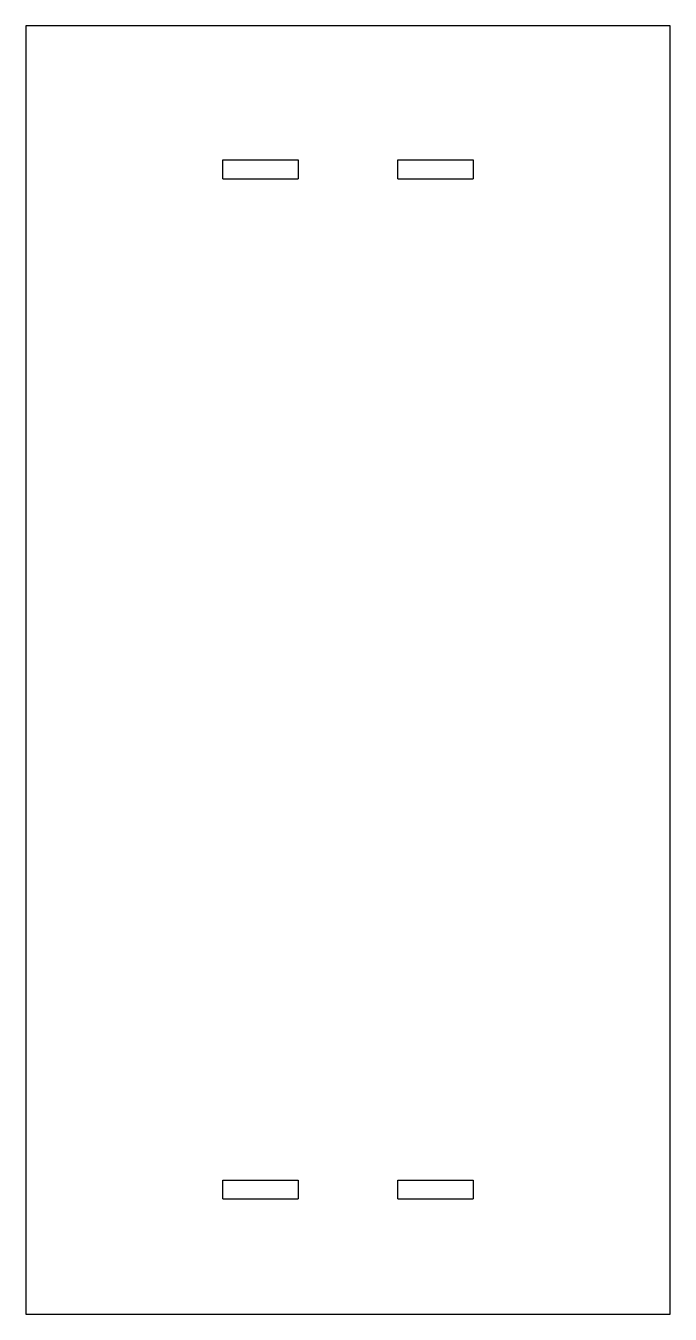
# Model space of a CAD drawing. Extents: x -300 to 300, y -600 to 600.
import ezdxf

# ---------------------------------------------------------------- set-up
doc = ezdxf.new("R2010")
doc.units = 0
doc.layers.get('0').update_dxf_attribs({"linetype": 'continuous'})

# ---------------------------------------------------------------- blocks, each defined once
blk = doc.blocks.new('CUT001_CS')
at = {"color": 0}
for p, q in [((300, 600), (-300, 600)), ((-300, 600), (-300, -600)), ((300, -600), (300, 600)), ((-116.4, 457.4), (-116.4, 475)), ((-116.4, 475), (-46.4, 475)), ((-46.4, 475), (-46.4, 457.4)), ((46.4, 457.4), (46.4, 475)), ((46.4, 475), (116.4, 475)), ((116.4, 475), (116.4, 457.4)), ((-116.4, 457.4), (-46.4, 457.4)), ((46.4, 457.4), (116.4, 457.4)), ((-116.4, -492.6), (-116.4, -475)), ((-116.4, -475), (-46.4, -475)), ((-46.4, -475), (-46.4, -492.6)), ((46.4, -492.6), (46.4, -475)), ((46.4, -475), (116.4, -475)), ((116.4, -475), (116.4, -492.6)), ((-116.4, -492.6), (-46.4, -492.6)), ((46.4, -492.6), (116.4, -492.6)), ((-300, -600), (300, -600))]:
    blk.add_line(p, q, dxfattribs=at)

msp = doc.modelspace()

# ---------------------------------------------------------------- block references
at = {"color": 0}
msp.add_blockref('CUT001_CS', (0, 0), dxfattribs=at)

doc.saveas('drawing.dxf')
